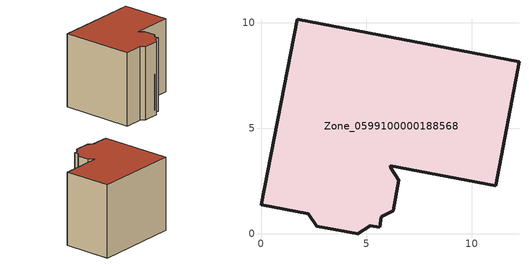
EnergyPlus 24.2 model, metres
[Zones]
Zone_0599100000188568
 floor ground (C_G): 6.27,1.1 5.71,0.81 5.62,0.31 5.18,0.39 4.59,0 2.64,0.37 2.23,0.95 0,1.37 1.73,10.18 12.23,8.17 11.12,2.28 6.13,3.22 6.15,3.14 6.54,2.55 z0
 wall outside (C_F): 2.23,0.95 2.64,0.37 4.59,0 5.18,0.39 5.62,0.31 5.71,0.81 6.27,1.1 6.54,2.55 6.15,3.14 6.13,3.22 11.12,2.28 12.23,8.17 1.73,10.18 0,1.37 2.23,0.95 z0:9.17
 roof outside (C_R): 6.15,3.14 6.13,3.22 11.12,2.28 12.23,8.17 1.73,10.18 0,1.37 2.23,0.95 2.64,0.37 4.59,0 5.18,0.39 5.62,0.31 5.71,0.81 6.27,1.1 6.54,2.55 z9.17
[BUILDING]
Pand.0599100000188568: North Axis=0; Terrain=City; Loads Convergence Tolerance Value=0.04; Temperature Convergence Tolerance Value=0.4; Solar Distribution=FullExterior; Maximum Number of Warmup Days=25; Minimum Number of Warmup Days=1
[Site:Location]
Rotterdam.The.Hague.AP_ZH_NLD Design_Conditions: Latitude=51.96; Longitude=4.45; Time Zone=1; Elevation=-4.5
[SITE:GROUNDTEMPERATURE:BUILDINGSURFACE]
18, 18, 18, 18, 18, 18, 18, 18, 18, 18, 18, 18
[MATERIAL] Thermal Absorptance=0.9; Solar Absorptance=0.7; Visible Absorptance=0.7
Name | Roughness | Thickness | Conductivity | Density | Specific Heat
G.TC.1946 | MediumSmooth | 0.15 | 1 | 540 | 1210
F.TC.1946 | Rough | 0.3 | 0.857143 | 1920 | 840
R.TC.1946 | MediumRough | 0.2 | 0.909091 | 1500 | 1000
[CONSTRUCTION]
C_G: G.TC.1946
C_F: F.TC.1946
C_R: R.TC.1946
[ZONE]
Zone_0599100000188568: Type=1; Multiplier=1; Ceiling Height=Autocalculate; Volume=Autocalculate; Floor Area=autocalculate; Part of Total Floor Area=Yes
[ZONEINFILTRATION:DESIGNFLOWRATE]
Infil_Zone_0599100000188568: Zone or ZoneList or Space or SpaceList=Zone_0599100000188568; Schedule=AlwaysOn; Design Flow Rate Calculation Method=Flow/Area; Flow Rate per Floor Area=0.003; Constant Term Coefficient=1; Temperature Term Coefficient=0; Velocity Term Coefficient=0; Velocity Squared Term Coefficient=0
[HVACTEMPLATE:ZONE:IDEALLOADSAIRSYSTEM]
Zone_0599100000188568: Maximum Heating Supply Air Temperature=50; Minimum Cooling Supply Air Temperature=13; Maximum Heating Supply Air Humidity Ratio=0.0156; Minimum Cooling Supply Air Humidity Ratio=0.0077; Heating Limit=NoLimit; Cooling Limit=NoLimit; Dehumidification Control Type=ConstantSensibleHeatRatio; Cooling Sensible Heat Ratio=0.7; Dehumidification Setpoint=60; Humidification Control Type=None; Humidification Setpoint=30; Outdoor Air Method=None; Outdoor Air Flow Rate per Person=0.00944; Outdoor Air Flow Rate per Zone Floor Area=0; Outdoor Air Flow Rate per Zone=0; Demand Controlled Ventilation Type=None; Outdoor Air Economizer Type=NoEconomizer; Heat Recovery Type=None; Sensible Heat Recovery Effectiveness=0.7; Latent Heat Recovery Effectiveness=0.65
[ZONECONTROL:THERMOSTAT]
ThermostatControl_Zone_0599100000188568: Zone or ZoneList=Zone_0599100000188568; Control Type Schedule=DualSetpointControlType; Control 1=Thermostat_Zone_0599100000188568; Temperature Difference Between Cutout And Setpoint=0
[THERMOSTATSETPOINT:DUALSETPOINT]
Thermostat_Zone_0599100000188568: Heating Setpoint Temperature Schedule=HeatingSetpoint_Zone_0599100000188568; Cooling Setpoint Temperature Schedule=CoolingSetpoint_Zone_0599100000188568
[SCHEDULE:COMPACT]
HeatingSetpoint_Zone_0599100000188568: Through: 12/31, For: AllDays, Until: 24:00, 21
CoolingSetpoint_Zone_0599100000188568: Through: 12/31, For: AllDays, Until: 24:00, 24
DualSetpointControlType: Through: 12/31, For: AllDays, Until: 24:00, 4
AlwaysOn: Through: 12/31, For: AllDays, Until: 24:00, 1
